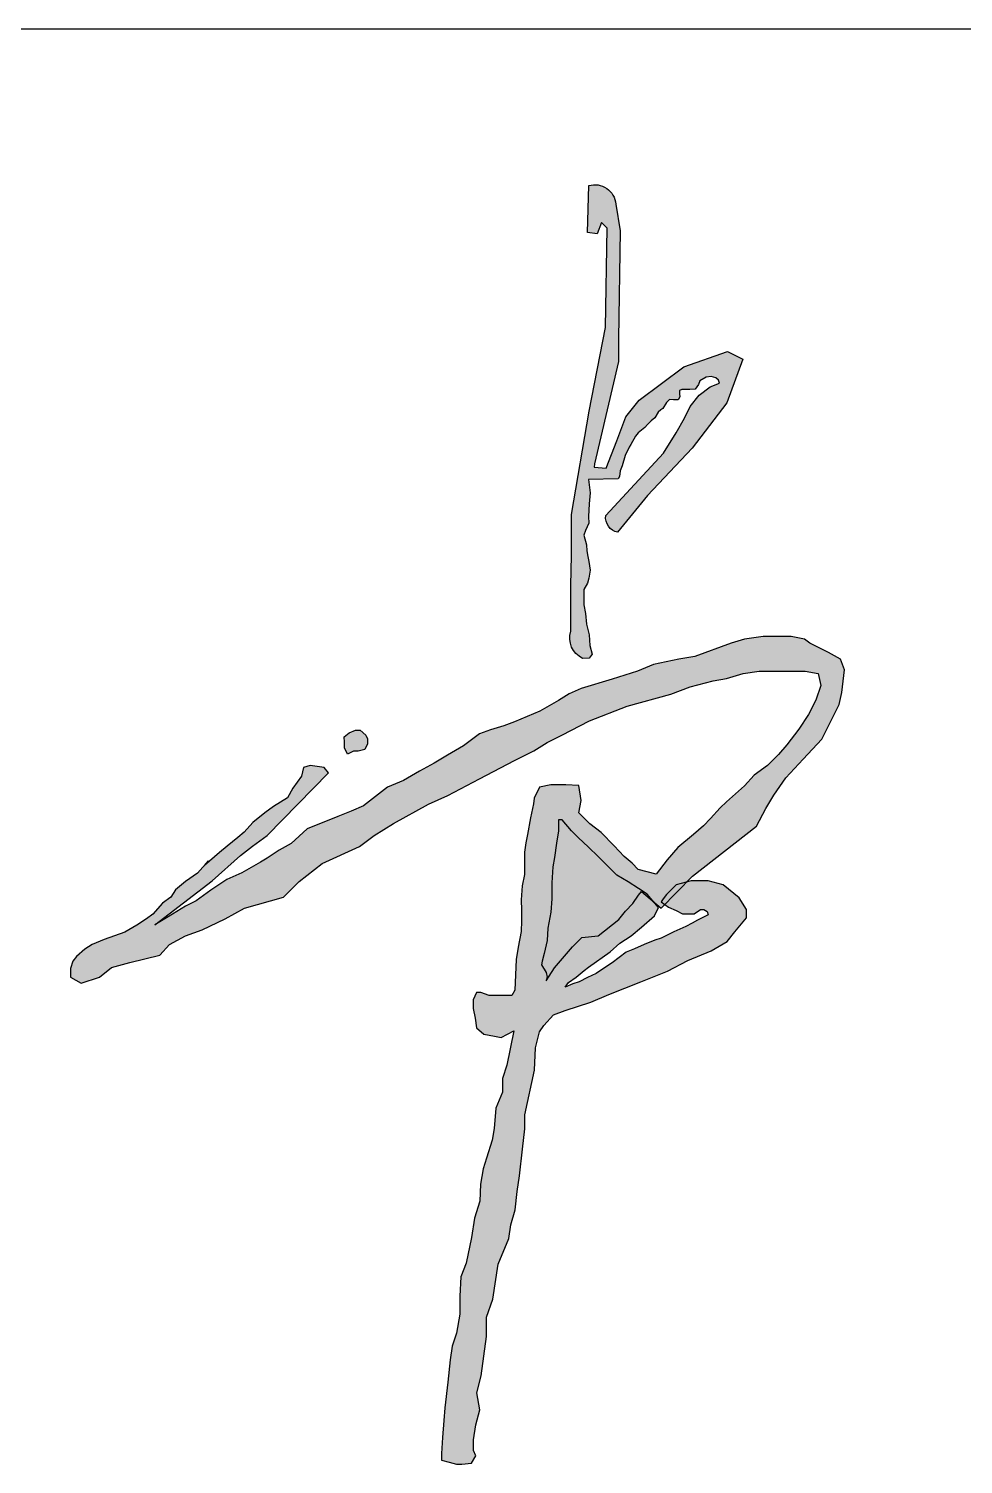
# Model space of a CAD drawing. Extents: x -266287 to 275962, y -324567 to 363765.
# Drawn here: x -76732 to -76038, y -228424 to -227359 of the extents above; entities that cross this region are included whole.
import ezdxf

# ---------------------------------------------------------------- set-up
doc = ezdxf.new("R2010")
doc.units = 0
doc.header["$LTSCALE"] = 1000
doc.linetypes.add('LENGSHUI', pattern=[22, 20, -1, 0, -1])
doc.layers.add('00签名', color=7, linetype='LENGSHUI')
doc.layers.add('PUB_TITLE', color=4, linetype='CONTINUOUS')

msp = doc.modelspace()

# ---------------------------------------------------------------- hatches: boundary and pattern name
at = {"layer": '00签名', "linetype": 'Continuous'}
h = msp.add_hatch(color=256, dxfattribs=at)
edge = h.paths.add_edge_path()
edge.add_arc((-76313.39889, -227811.04456), 16.80529, 162.83120418, 244.10055383, ccw=False)
edge.add_line((-76329.45532, -227806.08385), (-76329.45532, -227772.14347))
edge.add_line((-76329.45532, -227772.14347), (-76328.93041, -227749.69107))
edge.add_line((-76328.93041, -227749.69107), (-76328.93041, -227719.4046))
edge.add_line((-76328.93041, -227719.4046), (-76315.87056, -227642.64814))
edge.add_line((-76315.87056, -227642.64814), (-76303.60593, -227580.65552))
edge.add_line((-76303.60593, -227580.65552), (-76302.41781, -227506.83769))
edge.add_line((-76302.41781, -227506.83769), (-76306.6328, -227502.62489))
edge.add_line((-76306.6328, -227502.62489), (-76309.79482, -227511.04913))
edge.add_line((-76309.79482, -227511.04913), (-76317.16869, -227509.99661))
edge.add_line((-76317.16869, -227509.99661), (-76316.11573, -227475.24441))
edge.add_arc((-76311.62801, -227490.16724), 15.58302, 4.5342285, 106.73751599, ccw=False)
edge.add_line((-76296.09376, -227488.93533), (-76292.93488, -227508.94273))
edge.add_line((-76292.93488, -227508.94273), (-76293.98784, -227588.97642))
edge.add_line((-76293.98784, -227588.97642), (-76293.98784, -227605.82626))
edge.add_line((-76293.98784, -227605.82626), (-76302.41781, -227641.62962))
edge.add_line((-76302.41781, -227641.62962), (-76311.90074, -227681.64714))
edge.add_line((-76311.90074, -227681.64714), (-76312.09562, -227684.16557))
edge.add_line((-76312.09562, -227684.16557), (-76303.12503, -227684.92301))
edge.add_line((-76303.12503, -227684.92301), (-76295.29854, -227664.80682))
edge.add_line((-76295.29854, -227664.80682), (-76288.51559, -227646.87046))
edge.add_line((-76288.51559, -227646.87046), (-76278.69634, -227634.47547))
edge.add_line((-76278.69634, -227634.47547), (-76245.62081, -227609.6855))
edge.add_line((-76245.62081, -227609.6855), (-76213.0639, -227598.32263))
edge.add_line((-76213.0639, -227598.32263), (-76201.69193, -227604.00406))
edge.add_line((-76201.69193, -227604.00406), (-76213.57938, -227636.54108))
edge.add_line((-76213.57938, -227636.54108), (-76239.41935, -227670.11158))
edge.add_line((-76239.41935, -227670.11158), (-76272.49488, -227705.23094))
edge.add_line((-76272.49488, -227705.23094), (-76294.71706, -227732.60326))
edge.add_arc((-76292.45665, -227721.69036), 11.14454, 172.35772452, 258.29772021, ccw=False)
edge.add_line((-76303.50221, -227720.20827), (-76260.60742, -227673.72604))
edge.add_line((-76260.60742, -227673.72604), (-76251.3068, -227658.74871))
edge.add_line((-76251.3068, -227658.74871), (-76245.10533, -227647.90258))
edge.add_line((-76245.10533, -227647.90258), (-76240.96893, -227639.12342))
edge.add_line((-76240.96893, -227639.12342), (-76234.25198, -227630.85965))
edge.add_line((-76234.25198, -227630.85965), (-76225.98231, -227624.66283))
edge.add_line((-76225.98231, -227624.66283), (-76219.11764, -227621.97306))
edge.add_line((-76219.11764, -227621.97306), (-76219.96944, -227619.68172))
edge.add_line((-76219.96944, -227619.68172), (-76221.74218, -227617.90848))
edge.add_line((-76221.74218, -227617.90848), (-76225.29082, -227616.8954))
edge.add_line((-76225.29082, -227616.8954), (-76229.09405, -227617.40262))
edge.add_line((-76229.09405, -227617.40262), (-76233.65478, -227620.18894))
edge.add_line((-76233.65478, -227620.18894), (-76234.67002, -227622.97526))
edge.add_line((-76234.67002, -227622.97526), (-76237.20341, -227626.26745))
edge.add_line((-76237.20341, -227626.26745), (-76241.00664, -227626.52038))
edge.add_line((-76241.00664, -227626.52038), (-76247.08867, -227626.52038))
edge.add_line((-76247.08867, -227626.52038), (-76248.86141, -227627.28053))
edge.add_line((-76248.86141, -227627.28053), (-76248.86141, -227629.81393))
edge.add_line((-76248.86141, -227629.81393), (-76248.60996, -227632.09303))
edge.add_line((-76248.60996, -227632.09303), (-76249.87666, -227634.37349))
edge.add_line((-76249.87666, -227634.37349), (-76253.17069, -227634.37349))
edge.add_line((-76253.17069, -227634.37349), (-76256.21328, -227634.11919))
edge.add_line((-76256.21328, -227634.11919), (-76258.49522, -227636.14536))
edge.add_line((-76258.49522, -227636.14536), (-76261.2832, -227640.70492))
edge.add_line((-76261.2832, -227640.70492), (-76262.5499, -227641.71801))
edge.add_line((-76262.5499, -227641.71801), (-76264.57724, -227643.49125))
edge.add_line((-76264.57724, -227643.49125), (-76267.11063, -227647.54359))
edge.add_line((-76267.11063, -227647.54359), (-76269.89862, -227649.82405))
edge.add_line((-76269.89862, -227649.82405), (-76272.43516, -227652.61037))
edge.add_line((-76272.43516, -227652.61037), (-76274.4625, -227654.88947))
edge.add_line((-76274.4625, -227654.88947), (-76279.52928, -227658.68888))
edge.add_line((-76279.52928, -227658.68888), (-76281.55977, -227661.22227))
edge.add_line((-76281.55977, -227661.22227), (-76284.8538, -227667.30078))
edge.add_line((-76284.8538, -227667.30078), (-76286.1205, -227669.32694))
edge.add_line((-76286.1205, -227669.32694), (-76289.16308, -227675.65974))
edge.add_line((-76289.16308, -227675.65974), (-76291.44188, -227683.25856))
edge.add_line((-76291.44188, -227683.25856), (-76292.71172, -227687.05797))
edge.add_line((-76292.71172, -227687.05797), (-76293.21777, -227691.1103))
edge.add_line((-76293.21777, -227691.1103), (-76294.22987, -227692.88354))
edge.add_line((-76294.22987, -227692.88354), (-76316.28232, -227693.3894))
edge.add_line((-76316.28232, -227693.3894), (-76315.00305, -227703.2306))
edge.add_line((-76315.00305, -227703.2306), (-76315.71969, -227711.48078))
edge.add_line((-76315.71969, -227711.48078), (-76316.43947, -227720.80796))
edge.add_line((-76316.43947, -227720.80796), (-76316.07801, -227725.82987))
edge.add_line((-76316.07801, -227725.82987), (-76318.59254, -227731.21078))
edge.add_line((-76318.59254, -227731.21078), (-76319.66751, -227734.79805))
edge.add_line((-76319.66751, -227734.79805), (-76317.87276, -227741.97259))
edge.add_line((-76317.87276, -227741.97259), (-76317.51444, -227746.2765))
edge.add_line((-76317.51444, -227746.2765), (-76316.7978, -227750.58177))
edge.add_line((-76316.7978, -227750.58177), (-76316.07801, -227754.16904))
edge.add_line((-76316.07801, -227754.16904), (-76315.00305, -227760.62559))
edge.add_line((-76315.00305, -227760.62559), (-76316.07801, -227766.72313))
edge.add_line((-76316.07801, -227766.72313), (-76317.15612, -227770.3104))
edge.add_line((-76317.15612, -227770.3104), (-76319.66751, -227774.97467))
edge.add_line((-76319.66751, -227774.97467), (-76319.66751, -227781.07222))
edge.add_line((-76319.66751, -227781.07222), (-76319.66751, -227786.45313))
edge.add_line((-76319.66751, -227786.45313), (-76318.59254, -227792.90967))
edge.add_line((-76318.59254, -227792.90967), (-76317.87276, -227800.80221))
edge.add_line((-76317.87276, -227800.80221), (-76315.71969, -227808.69339))
edge.add_line((-76315.71969, -227808.69339), (-76315.36137, -227816.58593))
edge.add_line((-76315.36137, -227816.58593), (-76313.56662, -227823.04248))
edge.add_line((-76313.56662, -227823.04248), (-76315.71969, -227825.91175))
edge.add_line((-76315.71969, -227825.91175), (-76320.73933, -227826.16196))
for points in [[(-76509.3324, -227911.20804), (-76512.529, -227907.21145), (-76522.9266, -227905.61363), (-76527.72307, -227907.21145), (-76529.32294, -227913.60544), (-76535.72242, -227922.39548), (-76539.72053, -227929.58906), (-76550.11498, -227935.98169), (-76556.51132, -227940.77651), (-76565.30904, -227947.96873), (-76571.70538, -227955.16231), (-76576.505, -227959.15754), (-76584.50121, -227965.55017), (-76590.09919, -227970.34634), (-76601.29514, -227979.93597), (-76598.39714, -227976.5214), (-76606.47822, -227985.49502), (-76615.45825, -227991.7775), (-76622.64352, -227998.05998), (-76626.23616, -228003.44497), (-76632.52249, -228007.93246), (-76639.70777, -228016.00858), (-76644.19621, -228019.59857), (-76651.38149, -228024.08606), (-76660.36151, -228029.47105), (-76675.62787, -228034.85603), (-76684.60789, -228038.44603), (-76689.99842, -228042.03602), (-76696.28475, -228047.41964), (-76698.97844, -228051.00963), (-76700.77319, -228056.39462), (-76700.77319, -228062.67711), (-76692.69211, -228067.16459), (-76679.2205, -228062.67711), (-76670.24048, -228055.49712), (-76656.76887, -228051.90713), (-76634.31724, -228046.52215), (-76627.13511, -228038.44603), (-76615.45825, -228032.16354), (-76602.88558, -228027.67605), (-76585.82448, -228019.59857), (-76571.45393, -228011.52245), (-76542.71911, -228003.44497), (-76531.04225, -227991.7775), (-76513.98115, -227978.31639), (-76486.14213, -227965.75142), (-76475.36421, -227957.67394), (-76460.9968, -227948.70033), (-76434.95253, -227934.34036), (-76420.58512, -227928.05788), (-76397.23455, -227915.49427), (-76371.19028, -227902.0318), (-76356.82287, -227894.85318), (-76346.9439, -227888.57069), (-76336.16598, -227883.18571), (-76315.51224, -227872.41573), (-76287.67322, -227861.64712), (-76255.34262, -227852.67214), (-76240.97521, -227847.28716), (-76223.91097, -227842.79967), (-76214.032, -227841.00467), (-76201.45933, -227837.41468), (-76189.78562, -227835.61969), (-76175.41821, -227835.61969), (-76155.66027, -227835.61969), (-76145.7813, -227837.41468), (-76143.98655, -227846.38966), (-76147.57919, -227857.15963), (-76152.96658, -227867.92825), (-76160.15185, -227878.69822), (-76169.13188, -227890.36569), (-76175.41821, -227897.54431), (-76183.49929, -227905.62179), (-76193.37826, -227912.80177), (-76200.56353, -227920.87925), (-76214.032, -227932.54537), (-76218.52358, -227937.03286), (-76225.70886, -227945.11034), (-76231.09624, -227950.49532), (-76238.28152, -227956.77645), (-76249.95524, -227966.64892), (-76258.03631, -227975.6239), (-76266.12054, -227986.39251), (-76279.57643, -227982.92491), (-76284.00515, -227978.05666), (-76289.76343, -227973.18842), (-76297.29131, -227965.22244), (-76307.03512, -227955.48595), (-76315.44938, -227948.84719), (-76323.42045, -227940.88122), (-76321.6477, -227931.58804), (-76323.42045, -227920.52298), (-76333.16426, -227920.08103), (-76344.23449, -227920.08103), (-76352.64874, -227921.85154), (-76356.63428, -227929.81752), (-76357.07746, -227934.24381), (-76359.29025, -227944.42225), (-76361.50618, -227956.81452), (-76362.8326, -227963.00998), (-76363.71897, -227970.09069), (-76363.71897, -227978.05666), (-76363.71897, -227986.46595), (-76365.49172, -227994.87523), (-76366.37809, -228005.49698), (-76365.9349, -228013.01964), (-76365.9349, -228020.98561), (-76366.37809, -228028.95295), (-76368.59088, -228040.4586), (-76369.92044, -228049.75314), (-76370.87282, -228072.48839), (-76373.26162, -228076.46186), (-76378.82817, -228076.46186), (-76389.96126, -228076.46186), (-76396.32303, -228074.07805), (-76399.50705, -228074.07805), (-76401.89272, -228079.64117), (-76401.89272, -228085.99981), (-76400.30228, -228093.15259), (-76399.50705, -228100.30538), (-76393.93737, -228105.07436), (-76385.98516, -228106.66402), (-76381.21383, -228107.45952), (-76371.67118, -228102.69055), (-76377.01456, -228128.0571), (-76380.1483, -228138.0846), (-76380.1483, -228148.11345), (-76385.16793, -228160.02298), (-76386.42206, -228175.06559), (-76387.67618, -228183.84067), (-76392.06718, -228197.00261), (-76394.57543, -228205.1508), (-76396.45818, -228216.43207), (-76396.84479, -228229.08815), (-76400.7989, -228241.73471), (-76403.17199, -228255.96277), (-76407.12609, -228274.93397), (-76411.08019, -228285.20896), (-76411.87227, -228299.43702), (-76411.87227, -228312.87501), (-76414.24536, -228327.10307), (-76417.41053, -228336.58799), (-76418.99154, -228346.86434), (-76420.57255, -228363.46397), (-76422.94564, -228382.43381), (-76423.73772, -228391.92009), (-76424.52665, -228404.56665), (-76425.31873, -228416.42314), (-76425.31873, -228421.16628), (-76419.78047, -228422.74642), (-76414.24536, -228424.32792), (-76410.29126, -228424.32792), (-76403.17199, -228423.53785), (-76400.00682, -228418.00464), (-76401.59097, -228414.05157), (-76401.59097, -228406.14815), (-76400.00682, -228395.08173), (-76396.84479, -228384.01531), (-76399.21788, -228371.36739), (-76396.05272, -228358.72083), (-76392.09861, -228329.47464), (-76392.09861, -228315.24658), (-76387.35243, -228301.80859), (-76383.39833, -228275.72404), (-76375.48698, -228256.7542), (-76373.90597, -228246.47785), (-76370.7408, -228235.41143), (-76369.15979, -228221.97344), (-76367.57878, -228210.11695), (-76365.20569, -228190.35568), (-76363.62468, -228175.33755), (-76363.62468, -228165.06256), (-76356.50541, -228131.86331), (-76355.71333, -228115.26368), (-76352.5513, -228103.40719), (-76349.38614, -228098.66541), (-76342.26687, -228090.76063), (-76333.56658, -228087.59899), (-76314.58501, -228081.27435), (-76301.13854, -228075.7425), (-76277.40764, -228066.25622), (-76257.63399, -228058.3528), (-76242.60651, -228050.44802), (-76225.20595, -228043.33331), (-76213.3405, -228036.21996), (-76207.80539, -228029.10525), (-76199.1051, -228018.83026), (-76199.1051, -228012.50698), (-76204.64022, -228003.81213), (-76212.54842, -227997.48749), (-76216.50567, -227994.32585), (-76227.57904, -227991.16421), (-76233.90623, -227991.16421), (-76240.23342, -227991.16421), (-76251.3068, -227994.32585), (-76258.42607, -228001.44056), (-76260.79916, -228004.6022), (-76262.38017, -228006.97377), (-76256.84506, -228010.92548), (-76251.3068, -228013.29705), (-76246.56062, -228015.66862), (-76237.86033, -228015.66862), (-76233.11415, -228012.50698), (-76230.74106, -228012.50698), (-76228.36797, -228014.08712), (-76227.57904, -228016.45869), (-76235.48724, -228020.4104), (-76239.44135, -228022.78197), (-76244.18753, -228025.15354), (-76252.88781, -228029.10525), (-76262.38017, -228033.84839), (-76267.12635, -228035.42989), (-76275.03455, -228038.59153), (-76282.15382, -228041.75317), (-76288.48102, -228044.12474), (-76298.76545, -228052.02816), (-76305.88472, -228056.7713), (-76310.62776, -228059.93294), (-76316.9581, -228063.09458), (-76323.28529, -228066.25622), (-76328.03147, -228067.83772), (-76333.56658, -228070.20929), (-76331.0992, -228066.75936), (-76325.34721, -228062.65263), (-76319.59521, -228057.72591), (-76316.30746, -228055.26323), (-76300.15159, -228043.87725), (-76293.14547, -228037.57708), (-76284.74065, -228031.97724), (-76277.03675, -228025.67708), (-76267.22693, -228017.27732), (-76264.42637, -228010.97715), (-76272.8312, -228001.17675), (-76279.13639, -227996.97619), (-76286.84343, -227992.07667), (-76295.24825, -227987.17578), (-76302.95215, -227979.47634), (-76309.25734, -227973.17618), (-76316.26346, -227966.1757), (-76323.96736, -227959.17521), (-76328.87069, -227954.27569), (-76335.87681, -227945.87457), (-76338.67737, -227945.87457), (-76338.67737, -227954.27569), (-76340.07922, -227963.37577), (-76341.47793, -227973.87514), (-76342.87978, -227980.87562), (-76343.58071, -227992.77563), (-76343.58071, -228004.67699), (-76344.28164, -228014.47739), (-76346.38127, -228026.3774), (-76347.0822, -228035.47748), (-76349.18497, -228045.27789), (-76350.58683, -228050.87773), (-76351.28461, -228053.67765), (-76347.78312, -228059.27749), (-76347.0822, -228062.77773), (-76347.78312, -228065.57765), (-76341.47793, -228055.77861), (-76328.16977, -228040.37701), (-76321.1668, -228033.37788), (-76309.25734, -228031.97724), (-76293.8464, -228020.07724), (-76288.94306, -228013.77707), (-76283.3388, -228008.17723), (-76279.13639, -228001.87707), (-76277.03675, -227999.07579), (-76262.32359, -228011.67611), (-76239.20875, -227987.8761), (-76191.72181, -227950.58099), (-76184.77541, -227937.69374), (-76178.8254, -227927.77911), (-76169.89567, -227914.89186), (-76156.99926, -227901.01192), (-76143.10961, -227886.14065), (-76136.16636, -227872.26071), (-76130.2132, -227860.36479), (-76128.22986, -227851.44148), (-76126.24652, -227834.58892), (-76129.2231, -227826.65695), (-76138.14969, -227821.70031), (-76152.03934, -227814.76102), (-76156.00602, -227811.78568), (-76165.92899, -227809.80303), (-76186.76189, -227809.80303), (-76200.6484, -227811.78568), (-76210.57137, -227814.76102), (-76237.35429, -227824.67429), (-76249.2606, -227826.65695), (-76268.10702, -227830.62225), (-76280.01333, -227835.58025), (-76298.86289, -227841.52821), (-76321.67913, -227848.4675), (-76330.60572, -227852.43281), (-76338.54222, -227857.39081), (-76352.43186, -227865.32142), (-76371.28143, -227873.25204), (-76379.21792, -227876.22738), (-76389.13775, -227879.20136), (-76397.07424, -227882.17534), (-76408.97741, -227891.09729), (-76420.88372, -227898.03794), (-76430.80355, -227903.9859), (-76441.71663, -227909.93386), (-76453.61979, -227916.87451), (-76465.52611, -227921.83115), (-76483.38243, -227935.71109), (-76492.30902, -227939.67639), (-76502.23199, -227943.6417), (-76525.04823, -227952.56365), (-76536.9514, -227963.4696), (-76545.88113, -227968.42624), (-76554.80772, -227974.37556), (-76559.77078, -227977.34954), (-76573.65729, -227985.28016), (-76584.57036, -227990.2368), (-76596.47353, -227998.16877), (-76607.3866, -228006.09939), (-76615.32309, -228010.0647), (-76628.2195, -228017.99667), (-76638.13933, -228023.94464), (-76595.48343, -227991.22812), (-76574.65053, -227972.39155), (-76565.72079, -227965.45226), (-76554.80772, -227957.52164)], [(-76497.37895, -227892.53872), (-76497.37895, -227888.45375), (-76497.69326, -227884.36877), (-76493.91832, -227881.54166), (-76489.20357, -227879.34143), (-76485.74609, -227879.34143), (-76481.65683, -227883.11228), (-76480.39956, -227885.94075), (-76480.39956, -227889.7116), (-76482.28546, -227893.79522), (-76487.31767, -227895.05308), (-76490.77515, -227895.05308), (-76495.17873, -227897.25195)]]:
    msp.add_hatch(color=256, dxfattribs=at).paths.add_polyline_path(points)

# ---------------------------------------------------------------- linework, layer by layer
msp.add_lwpolyline([(-76320.73933, -227826.16196, -0.3702552711), (-76329.45532, -227806.08385), (-76329.45532, -227772.14347), (-76328.93041, -227749.69107), (-76328.93041, -227719.4046), (-76315.87056, -227642.64814), (-76303.60593, -227580.65552), (-76302.41781, -227506.83769), (-76306.6328, -227502.62489), (-76309.79482, -227511.04913), (-76317.16869, -227509.99661), (-76316.11573, -227475.24441, -0.4780648024), (-76296.09376, -227488.93533), (-76292.93488, -227508.94273), (-76293.98784, -227588.97642), (-76293.98784, -227605.82626), (-76302.41781, -227641.62962), (-76311.90074, -227681.64714), (-76312.09562, -227684.16557), (-76303.12503, -227684.92301), (-76295.29854, -227664.80682), (-76288.51559, -227646.87046), (-76278.69634, -227634.47547), (-76245.62081, -227609.6855), (-76213.0639, -227598.32263), (-76201.69193, -227604.00406), (-76213.57938, -227636.54108), (-76239.41935, -227670.11158), (-76272.49488, -227705.23094), (-76294.71706, -227732.60326, -0.3936080635), (-76303.50221, -227720.20827), (-76260.60742, -227673.72604), (-76251.3068, -227658.74871), (-76245.10533, -227647.90258), (-76240.96893, -227639.12342), (-76234.25198, -227630.85965), (-76225.98231, -227624.66283), (-76219.11764, -227621.97306), (-76219.96944, -227619.68172), (-76221.74218, -227617.90848), (-76225.29082, -227616.8954), (-76229.09405, -227617.40262), (-76233.65478, -227620.18894), (-76234.67002, -227622.97526), (-76237.20341, -227626.26745), (-76241.00664, -227626.52038), (-76247.08867, -227626.52038), (-76248.86141, -227627.28053), (-76248.86141, -227629.81393), (-76248.60996, -227632.09303), (-76249.87666, -227634.37349), (-76253.17069, -227634.37349), (-76256.21328, -227634.11919), (-76258.49522, -227636.14536), (-76261.2832, -227640.70492), (-76262.5499, -227641.71801), (-76264.57724, -227643.49125), (-76267.11063, -227647.54359), (-76269.89862, -227649.82405), (-76272.43516, -227652.61037), (-76274.4625, -227654.88947), (-76279.52928, -227658.68888), (-76281.55977, -227661.22227), (-76284.8538, -227667.30078), (-76286.1205, -227669.32694), (-76289.16308, -227675.65974), (-76291.44188, -227683.25856), (-76292.71172, -227687.05797), (-76293.21777, -227691.1103), (-76294.22987, -227692.88354), (-76316.28232, -227693.3894), (-76315.00305, -227703.2306), (-76315.71969, -227711.48078), (-76316.43947, -227720.80796), (-76316.07801, -227725.82987), (-76318.59254, -227731.21078), (-76319.66751, -227734.79805), (-76317.87276, -227741.97259), (-76317.51444, -227746.2765), (-76316.7978, -227750.58177), (-76316.07801, -227754.16904), (-76315.00305, -227760.62559), (-76316.07801, -227766.72313), (-76317.15612, -227770.3104), (-76319.66751, -227774.97467), (-76319.66751, -227781.07222), (-76319.66751, -227786.45313), (-76318.59254, -227792.90967), (-76317.87276, -227800.80221), (-76315.71969, -227808.69339), (-76315.36137, -227816.58593), (-76313.56662, -227823.04248), (-76315.71969, -227825.91175)], format="xyb", close=True, dxfattribs=at)
for points in [[(-76509.3324, -227911.20804), (-76512.529, -227907.21145), (-76522.9266, -227905.61363), (-76527.72307, -227907.21145), (-76529.32294, -227913.60544), (-76535.72242, -227922.39548), (-76539.72053, -227929.58906), (-76550.11498, -227935.98169), (-76556.51132, -227940.77651), (-76565.30904, -227947.96873), (-76571.70538, -227955.16231), (-76576.505, -227959.15754), (-76584.50121, -227965.55017), (-76590.09919, -227970.34634), (-76601.29514, -227979.93597), (-76598.39714, -227976.5214), (-76606.47822, -227985.49502), (-76615.45825, -227991.7775), (-76622.64352, -227998.05998), (-76626.23616, -228003.44497), (-76632.52249, -228007.93246), (-76639.70777, -228016.00858), (-76644.19621, -228019.59857), (-76651.38149, -228024.08606), (-76660.36151, -228029.47105), (-76675.62787, -228034.85603), (-76684.60789, -228038.44603), (-76689.99842, -228042.03602), (-76696.28475, -228047.41964), (-76698.97844, -228051.00963), (-76700.77319, -228056.39462), (-76700.77319, -228062.67711), (-76692.69211, -228067.16459), (-76679.2205, -228062.67711), (-76670.24048, -228055.49712), (-76656.76887, -228051.90713), (-76634.31724, -228046.52215), (-76627.13511, -228038.44603), (-76615.45825, -228032.16354), (-76602.88558, -228027.67605), (-76585.82448, -228019.59857), (-76571.45393, -228011.52245), (-76542.71911, -228003.44497), (-76531.04225, -227991.7775), (-76513.98115, -227978.31639), (-76486.14213, -227965.75142), (-76475.36421, -227957.67394), (-76460.9968, -227948.70033), (-76434.95253, -227934.34036), (-76420.58512, -227928.05788), (-76397.23455, -227915.49427), (-76371.19028, -227902.0318), (-76356.82287, -227894.85318), (-76346.9439, -227888.57069), (-76336.16598, -227883.18571), (-76315.51224, -227872.41573), (-76287.67322, -227861.64712), (-76255.34262, -227852.67214), (-76240.97521, -227847.28716), (-76223.91097, -227842.79967), (-76214.032, -227841.00467), (-76201.45933, -227837.41468), (-76189.78562, -227835.61969), (-76175.41821, -227835.61969), (-76155.66027, -227835.61969), (-76145.7813, -227837.41468), (-76143.98655, -227846.38966), (-76147.57919, -227857.15963), (-76152.96658, -227867.92825), (-76160.15185, -227878.69822), (-76169.13188, -227890.36569), (-76175.41821, -227897.54431), (-76183.49929, -227905.62179), (-76193.37826, -227912.80177), (-76200.56353, -227920.87925), (-76214.032, -227932.54537), (-76218.52358, -227937.03286), (-76225.70886, -227945.11034), (-76231.09624, -227950.49532), (-76238.28152, -227956.77645), (-76249.95524, -227966.64892), (-76258.03631, -227975.6239), (-76266.12054, -227986.39251), (-76279.57643, -227982.92491), (-76284.00515, -227978.05666), (-76289.76343, -227973.18842), (-76297.29131, -227965.22244), (-76307.03512, -227955.48595), (-76315.44938, -227948.84719), (-76323.42045, -227940.88122), (-76321.6477, -227931.58804), (-76323.42045, -227920.52298), (-76333.16426, -227920.08103), (-76344.23449, -227920.08103), (-76352.64874, -227921.85154), (-76356.63428, -227929.81752), (-76357.07746, -227934.24381), (-76359.29025, -227944.42225), (-76361.50618, -227956.81452), (-76362.8326, -227963.00998), (-76363.71897, -227970.09069), (-76363.71897, -227978.05666), (-76363.71897, -227986.46595), (-76365.49172, -227994.87523), (-76366.37809, -228005.49698), (-76365.9349, -228013.01964), (-76365.9349, -228020.98561), (-76366.37809, -228028.95295), (-76368.59088, -228040.4586), (-76369.92044, -228049.75314), (-76370.87282, -228072.48839), (-76373.26162, -228076.46186), (-76378.82817, -228076.46186), (-76389.96126, -228076.46186), (-76396.32303, -228074.07805), (-76399.50705, -228074.07805), (-76401.89272, -228079.64117), (-76401.89272, -228085.99981), (-76400.30228, -228093.15259), (-76399.50705, -228100.30538), (-76393.93737, -228105.07436), (-76385.98516, -228106.66402), (-76381.21383, -228107.45952), (-76371.67118, -228102.69055), (-76377.01456, -228128.0571), (-76380.1483, -228138.0846), (-76380.1483, -228148.11345), (-76385.16793, -228160.02298), (-76386.42206, -228175.06559), (-76387.67618, -228183.84067), (-76392.06718, -228197.00261), (-76394.57543, -228205.1508), (-76396.45818, -228216.43207), (-76396.84479, -228229.08815), (-76400.7989, -228241.73471), (-76403.17199, -228255.96277), (-76407.12609, -228274.93397), (-76411.08019, -228285.20896), (-76411.87227, -228299.43702), (-76411.87227, -228312.87501), (-76414.24536, -228327.10307), (-76417.41053, -228336.58799), (-76418.99154, -228346.86434), (-76420.57255, -228363.46397), (-76422.94564, -228382.43381), (-76423.73772, -228391.92009), (-76424.52665, -228404.56665), (-76425.31873, -228416.42314), (-76425.31873, -228421.16628), (-76419.78047, -228422.74642), (-76414.24536, -228424.32792), (-76410.29126, -228424.32792), (-76403.17199, -228423.53785), (-76400.00682, -228418.00464), (-76401.59097, -228414.05157), (-76401.59097, -228406.14815), (-76400.00682, -228395.08173), (-76396.84479, -228384.01531), (-76399.21788, -228371.36739), (-76396.05272, -228358.72083), (-76392.09861, -228329.47464), (-76392.09861, -228315.24658), (-76387.35243, -228301.80859), (-76383.39833, -228275.72404), (-76375.48698, -228256.7542), (-76373.90597, -228246.47785), (-76370.7408, -228235.41143), (-76369.15979, -228221.97344), (-76367.57878, -228210.11695), (-76365.20569, -228190.35568), (-76363.62468, -228175.33755), (-76363.62468, -228165.06256), (-76356.50541, -228131.86331), (-76355.71333, -228115.26368), (-76352.5513, -228103.40719), (-76349.38614, -228098.66541), (-76342.26687, -228090.76063), (-76333.56658, -228087.59899), (-76314.58501, -228081.27435), (-76301.13854, -228075.7425), (-76277.40764, -228066.25622), (-76257.63399, -228058.3528), (-76242.60651, -228050.44802), (-76225.20595, -228043.33331), (-76213.3405, -228036.21996), (-76207.80539, -228029.10525), (-76199.1051, -228018.83026), (-76199.1051, -228012.50698), (-76204.64022, -228003.81213), (-76212.54842, -227997.48749), (-76216.50567, -227994.32585), (-76227.57904, -227991.16421), (-76233.90623, -227991.16421), (-76240.23342, -227991.16421), (-76251.3068, -227994.32585), (-76258.42607, -228001.44056), (-76260.79916, -228004.6022), (-76262.38017, -228006.97377), (-76256.84506, -228010.92548), (-76251.3068, -228013.29705), (-76246.56062, -228015.66862), (-76237.86033, -228015.66862), (-76233.11415, -228012.50698), (-76230.74106, -228012.50698), (-76228.36797, -228014.08712), (-76227.57904, -228016.45869), (-76235.48724, -228020.4104), (-76239.44135, -228022.78197), (-76244.18753, -228025.15354), (-76252.88781, -228029.10525), (-76262.38017, -228033.84839), (-76267.12635, -228035.42989), (-76275.03455, -228038.59153), (-76282.15382, -228041.75317), (-76288.48102, -228044.12474), (-76298.76545, -228052.02816), (-76305.88472, -228056.7713), (-76310.62776, -228059.93294), (-76316.9581, -228063.09458), (-76323.28529, -228066.25622), (-76328.03147, -228067.83772), (-76333.56658, -228070.20929), (-76331.0992, -228066.75936), (-76325.34721, -228062.65263), (-76319.59521, -228057.72591), (-76316.30746, -228055.26323), (-76300.15159, -228043.87725), (-76293.14547, -228037.57708), (-76284.74065, -228031.97724), (-76277.03675, -228025.67708), (-76267.22693, -228017.27732), (-76264.42637, -228010.97715), (-76272.8312, -228001.17675), (-76279.13639, -227996.97619), (-76286.84343, -227992.07667), (-76295.24825, -227987.17578), (-76302.95215, -227979.47634), (-76309.25734, -227973.17618), (-76316.26346, -227966.1757), (-76323.96736, -227959.17521), (-76328.87069, -227954.27569), (-76335.87681, -227945.87457), (-76338.67737, -227945.87457), (-76338.67737, -227954.27569), (-76340.07922, -227963.37577), (-76341.47793, -227973.87514), (-76342.87978, -227980.87562), (-76343.58071, -227992.77563), (-76343.58071, -228004.67699), (-76344.28164, -228014.47739), (-76346.38127, -228026.3774), (-76347.0822, -228035.47748), (-76349.18497, -228045.27789), (-76350.58683, -228050.87773), (-76351.28461, -228053.67765), (-76347.78312, -228059.27749), (-76347.0822, -228062.77773), (-76347.78312, -228065.57765), (-76341.47793, -228055.77861), (-76328.16977, -228040.37701), (-76321.1668, -228033.37788), (-76309.25734, -228031.97724), (-76293.8464, -228020.07724), (-76288.94306, -228013.77707), (-76283.3388, -228008.17723), (-76279.13639, -228001.87707), (-76277.03675, -227999.07579), (-76262.32359, -228011.67611), (-76239.20875, -227987.8761), (-76191.72181, -227950.58099), (-76184.77541, -227937.69374), (-76178.8254, -227927.77911), (-76169.89567, -227914.89186), (-76156.99926, -227901.01192), (-76143.10961, -227886.14065), (-76136.16636, -227872.26071), (-76130.2132, -227860.36479), (-76128.22986, -227851.44148), (-76126.24652, -227834.58892), (-76129.2231, -227826.65695), (-76138.14969, -227821.70031), (-76152.03934, -227814.76102), (-76156.00602, -227811.78568), (-76165.92899, -227809.80303), (-76186.76189, -227809.80303), (-76200.6484, -227811.78568), (-76210.57137, -227814.76102), (-76237.35429, -227824.67429), (-76249.2606, -227826.65695), (-76268.10702, -227830.62225), (-76280.01333, -227835.58025), (-76298.86289, -227841.52821), (-76321.67913, -227848.4675), (-76330.60572, -227852.43281), (-76338.54222, -227857.39081), (-76352.43186, -227865.32142), (-76371.28143, -227873.25204), (-76379.21792, -227876.22738), (-76389.13775, -227879.20136), (-76397.07424, -227882.17534), (-76408.97741, -227891.09729), (-76420.88372, -227898.03794), (-76430.80355, -227903.9859), (-76441.71663, -227909.93386), (-76453.61979, -227916.87451), (-76465.52611, -227921.83115), (-76483.38243, -227935.71109), (-76492.30902, -227939.67639), (-76502.23199, -227943.6417), (-76525.04823, -227952.56365), (-76536.9514, -227963.4696), (-76545.88113, -227968.42624), (-76554.80772, -227974.37556), (-76559.77078, -227977.34954), (-76573.65729, -227985.28016), (-76584.57036, -227990.2368), (-76596.47353, -227998.16877), (-76607.3866, -228006.09939), (-76615.32309, -228010.0647), (-76628.2195, -228017.99667), (-76638.13933, -228023.94464), (-76595.48343, -227991.22812), (-76574.65053, -227972.39155), (-76565.72079, -227965.45226), (-76554.80772, -227957.52164)], [(-76497.37895, -227892.53872), (-76497.37895, -227888.45375), (-76497.69326, -227884.36877), (-76493.91832, -227881.54166), (-76489.20357, -227879.34143), (-76485.74609, -227879.34143), (-76481.65683, -227883.11228), (-76480.39956, -227885.94075), (-76480.39956, -227889.7116), (-76482.28546, -227893.79522), (-76487.31767, -227895.05308), (-76490.77515, -227895.05308), (-76495.17873, -227897.25195)]]:
    msp.add_lwpolyline(points, close=True, dxfattribs=at)
at = {"layer": 'PUB_TITLE'}
msp.add_line((-77974.04313, -227358.80748), (-73764.58828, -227358.80748), dxfattribs=at)

doc.saveas('drawing.dxf')
